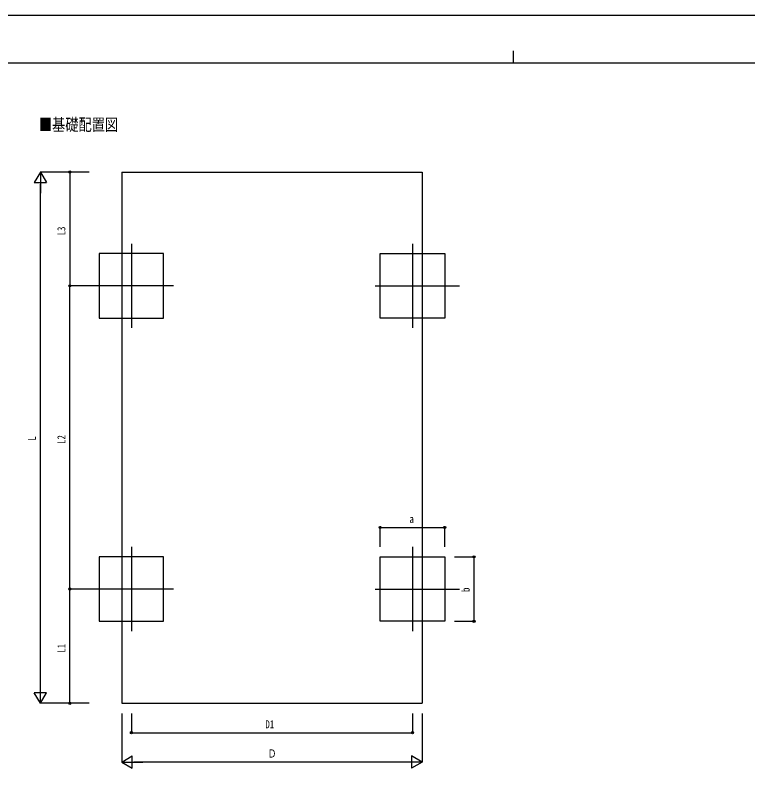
# Model space of a CAD drawing. Units: millimetres, scale not verified. Extents: x -10512 to 10512, y -7425 to 7425.
# Drawn here: x -5102 to 2385, y -419 to 7425 of the extents above; entities that cross this region are included whole.
import ezdxf
from ezdxf.enums import TextEntityAlignment as Align

# ---------------------------------------------------------------- set-up
doc = ezdxf.new("R2010")
doc.units = ezdxf.units.MM
doc.header["$LTSCALE"] = 30
for name, color, linetype in [('0-2_USER1', 3, 'Continuous'), ('0-3_YKK_12', 2, 'Continuous'), ('0-5_YKK_A1', 4, 'Continuous'), ('0-6_YKK_D', 6, 'Continuous'), ('0-7_YKK_ZWAK', 7, 'Continuous')]:
    doc.layers.add(name, color=color, linetype=linetype)
doc.styles.add('ＭＳ ゴシック', font='')
doc.styles.get('ＭＳ ゴシック').set_extended_font_data('MS Gothic')

msp = doc.modelspace()

# ---------------------------------------------------------------- linework, layer by layer
at = {"layer": '0-3_YKK_12'}
for p, q in [((-3915.45, 5090.22), (-3915.45, 4230.22)), ((-1042.45, 5090.22), (-1042.45, 4230.22)), ((-3485.45, 4660.22), (-4345.45, 4660.22)), ((-1422.45, 4660.22), (-562.45, 4660.22)), ((-3915.45, 1990.22), (-3915.45, 1130.22)), ((-1042.45, 1990.22), (-1042.45, 1130.22)), ((-3485.45, 1560.22), (-4345.45, 1560.22)), ((-1422.45, 1560.22), (-562.45, 1560.22))]:
    msp.add_line(p, q, dxfattribs=at)
at = {"layer": '0-5_YKK_A1'}
for p, q in [((-4013.95, 5823.4), (-4013.95, 391.61)), ((-4013.95, 391.61), (-943.95, 391.61))]:
    msp.add_line(p, q, dxfattribs=at)
msp.add_lwpolyline([(-4013.95, 5823.4), (-943.95, 5823.4), (-943.95, 391.61)], dxfattribs=at)
for points in [[(-3585.45, 4330.22), (-3585.45, 4990.22), (-4245.45, 4990.22), (-4245.45, 4330.22)], [(-1372.45, 4330.22), (-1372.45, 4990.22), (-712.45, 4990.22), (-712.45, 4330.22)], [(-3585.45, 1230.22), (-3585.45, 1890.22), (-4245.45, 1890.22), (-4245.45, 1230.22)], [(-1372.45, 1230.22), (-1372.45, 1890.22), (-712.45, 1890.22), (-712.45, 1230.22)]]:
    msp.add_lwpolyline(points, close=True, dxfattribs=at)
at = {"layer": '0-6_YKK_D'}
for p, q in [((-4845.45, 5823.4), (-4907.95, 5715.15)), ((-4345.45, 5823.4), (-4846.45, 5823.4)), ((-4845.45, 5823.4), (-4782.95, 5715.15)), ((-4845.45, 5823.4), (-4845.45, 5606.89)), ((-4345.45, 5823.4), (-4546.45, 5823.4)), ((-4545.45, 5823.4), (-4545.45, 4660.22)), ((-4907.95, 5715.15), (-4782.95, 5715.15)), ((-4845.45, 516.61), (-4845.45, 5698.4)), ((-4345.45, 4660.22), (-4546.45, 4660.22)), ((-4345.45, 4660.22), (-4546.45, 4660.22)), ((-4545.45, 1560.22), (-4545.45, 4660.22)), ((-1372.45, 1990.22), (-1372.45, 2191.22)), ((-1372.45, 2190.22), (-712.45, 2190.22)), ((-712.45, 1990.22), (-712.45, 2191.22)), ((-612.45, 1890.22), (-411.45, 1890.22)), ((-412.45, 1230.22), (-412.45, 1890.22)), ((-4345.45, 1560.22), (-4546.45, 1560.22)), ((-4345.45, 1560.22), (-4546.45, 1560.22)), ((-4545.45, 391.61), (-4545.45, 1560.22)), ((-612.45, 1230.22), (-411.45, 1230.22)), ((-4845.45, 391.61), (-4845.45, 608.12)), ((-4845.45, 391.61), (-4907.95, 499.87)), ((-4782.95, 499.87), (-4907.95, 499.87)), ((-4845.45, 391.61), (-4782.95, 499.87)), ((-4345.45, 391.61), (-4846.45, 391.61)), ((-4345.45, 391.61), (-4546.45, 391.61)), ((-4013.95, 288.15), (-4013.95, -209.39)), ((-3915.45, 288.15), (-3915.45, 90.61)), ((-1042.45, 288.15), (-1042.45, 90.61)), ((-943.95, 288.15), (-943.95, -209.39)), ((-3915.45, 91.61), (-1042.45, 91.61)), ((-4013.95, -208.39), (-3905.7, -145.89)), ((-3905.7, -270.89), (-3905.7, -145.89)), ((-943.95, -208.39), (-1052.2, -145.89)), ((-1052.2, -145.89), (-1052.2, -270.89)), ((-4013.95, -208.39), (-3905.7, -270.89)), ((-4013.95, -208.39), (-3797.44, -208.39)), ((-1068.95, -208.39), (-3888.95, -208.39)), ((-943.95, -208.39), (-1160.46, -208.39)), ((-943.95, -208.39), (-1052.2, -270.89))]:
    msp.add_line(p, q, dxfattribs=at)
for centre in [(-4545.45, 5823.4), (-4545.45, 4660.22), (-4545.45, 4660.22), (-1372.45, 2190.22), (-712.45, 2190.22), (-412.45, 1890.22), (-4545.45, 1560.22), (-4545.45, 1560.22), (-412.45, 1230.22), (-4545.45, 391.61), (-3915.45, 91.61), (-1042.45, 91.61)]:
    msp.add_circle(centre, 10.62, dxfattribs=at)
at = {"layer": '0-7_YKK_ZWAK'}
for p, q in [((-12.45, 7062.5), (-12.45, 6937.5)), ((9737.55, 6937.5), (-9762.45, 6937.5))]:
    msp.add_line(p, q, dxfattribs=at)
msp.add_lwpolyline([(-10512.5, -7425), (10512.5, -7425), (10512.5, 7425), (-10512.5, 7425)], close=True, dxfattribs=at)

# ---------------------------------------------------------------- texts
at = {"layer": '0-2_USER1', "style": 'ＭＳ ゴシック', "width": 0.8}
msp.add_text('■基礎配置図', height=123.8, dxfattribs=at).set_placement((-4861.39, 6208.5), align=Align.BOTTOM_LEFT)
at = {"layer": '0-6_YKK_D', "style": 'ＭＳ ゴシック', "width": 0.8}
for s, p in [('L3', (-4565.45, 5175.81)), ('L', (-4865.45, 3077.51)), ('L2', (-4565.45, 3044.22)), ('b', (-432.45, 1530.22)), ('L1', (-4565.45, 909.92))]:
    msp.add_text(s, height=82.48, rotation=90, dxfattribs=at).set_placement(p, align=Align.BOTTOM_LEFT)
for s, p in [('a', (-1072.45, 2210.22)), ('D1', (-2544.95, 111.61)), ('Ｄ', (-2523.95, -188.39))]:
    msp.add_text(s, height=82.48, dxfattribs=at).set_placement(p, align=Align.BOTTOM_LEFT)

doc.saveas('drawing.dxf')
